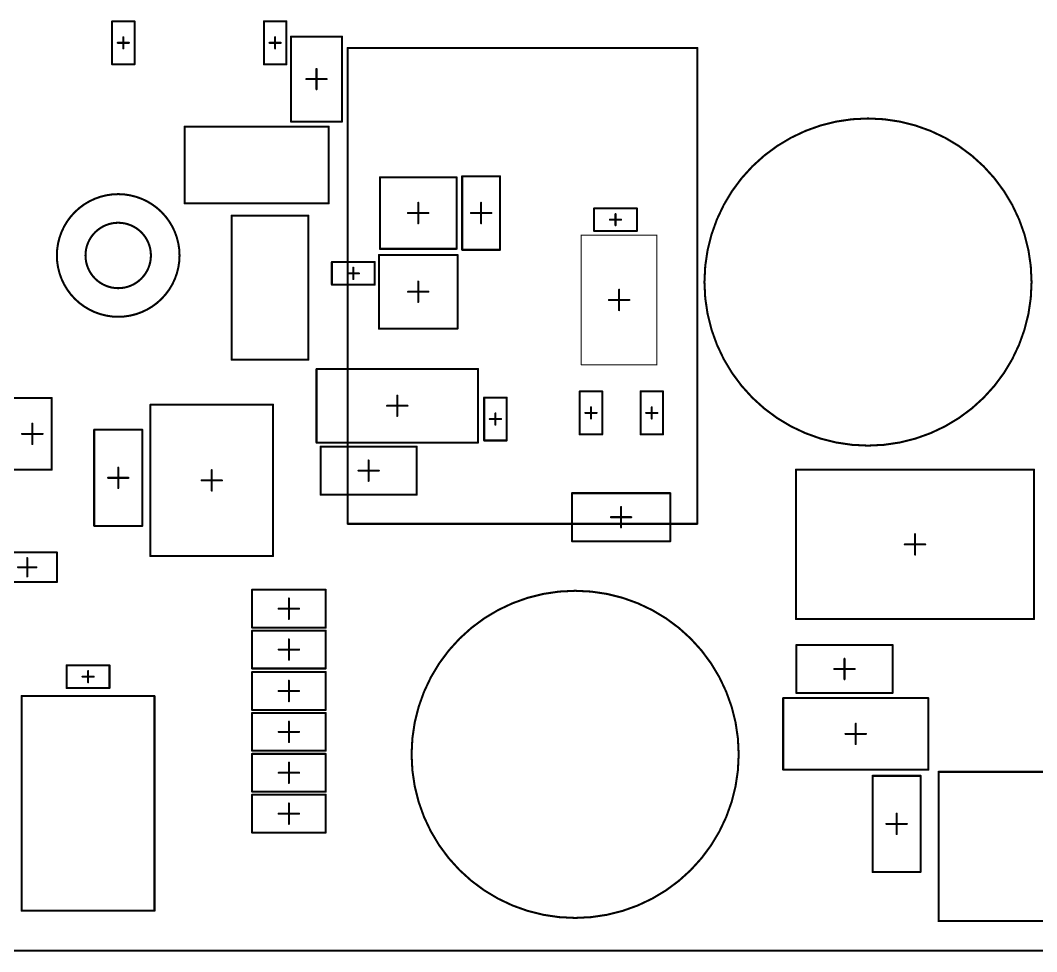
# Model space of a CAD drawing. Header units: millimetres. Extents: x 17 to 252, y 25 to 107.
# Drawn here: x 167.21 to 216.93, y 24.95 to 70.5 of the extents above; entities that cross this region are included whole.
import ezdxf

# ---------------------------------------------------------------- set-up
doc = ezdxf.new("R2010")
doc.units = ezdxf.units.MM
doc.layers.add('Mechanical1', color=6, linetype='Continuous')
doc.layers.add('Mechanical15', color=56, linetype='Continuous')

# ---------------------------------------------------------------- blocks, each defined once
blk = doc.blocks.new('CAPC1005X06N_30')
at = {"layer": 'Mechanical15', "const_width": 0.1}
for points in [[(-1.05, 0.55), (-1.05, -0.55)], [(1.05, 0.55), (-1.05, 0.55)], [(1.05, 0.55), (1.05, -0.55)], [(0.275, 0), (-0.275, 0)], [(0, 0.275), (0, -0.275)], [(1.05, -0.55), (-1.05, -0.55)]]:
    blk.add_lwpolyline(points, dxfattribs=at)
at = {"layer": 'Mechanical15', "const_width": 0.05}
for points in [[(-1.075, 0.55, 1), (-1.025, 0.55, 1)], [(-1.075, 0.55, 1), (-1.025, 0.55, 1)], [(1.025, 0.55, 1), (1.075, 0.55, 1)], [(1.025, 0.55, 1), (1.075, 0.55, 1)], [(-0.3, 0, 1), (-0.25, 0, 1)], [(-0.025, 0.275, 1), (0.025, 0.275, 1)], [(0.25, 0, 1), (0.3, 0, 1)], [(-0.025, -0.275, 1), (0.025, -0.275, 1)], [(-1.075, -0.55, 1), (-1.025, -0.55, 1)], [(-1.075, -0.55, 1), (-1.025, -0.55, 1)], [(1.025, -0.55, 1), (1.075, -0.55, 1)], [(1.025, -0.55, 1), (1.075, -0.55, 1)]]:
    blk.add_lwpolyline(points, format="xyb", close=True, dxfattribs=at)
blk = doc.blocks.new('CAPC1005X06N_48')
at = {"layer": 'Mechanical15', "const_width": 0.1}
for points in [[(1.05, 0.55), (-1.05, 0.55)], [(-1.05, -0.55), (-1.05, 0.55)], [(1.05, -0.55), (1.05, 0.55)], [(0.275, 0), (-0.275, 0)], [(0, -0.275), (0, 0.275)], [(1.05, -0.55), (-1.05, -0.55)]]:
    blk.add_lwpolyline(points, dxfattribs=at)
at = {"layer": 'Mechanical15', "const_width": 0.05}
for points in [[(-1.075, 0.55, 1), (-1.025, 0.55, 1)], [(-1.075, 0.55, 1), (-1.025, 0.55, 1)], [(1.025, 0.55, 1), (1.075, 0.55, 1)], [(1.025, 0.55, 1), (1.075, 0.55, 1)], [(-0.3, 0, 1), (-0.25, 0, 1)], [(-0.025, 0.275, 1), (0.025, 0.275, 1)], [(0.25, 0, 1), (0.3, 0, 1)], [(-0.025, -0.275, 1), (0.025, -0.275, 1)], [(-1.075, -0.55, 1), (-1.025, -0.55, 1)], [(-1.075, -0.55, 1), (-1.025, -0.55, 1)], [(1.025, -0.55, 1), (1.075, -0.55, 1)], [(1.025, -0.55, 1), (1.075, -0.55, 1)]]:
    blk.add_lwpolyline(points, format="xyb", close=True, dxfattribs=at)
blk = doc.blocks.new('CAPC3216X09N_49')
at = {"layer": 'Mechanical15', "const_width": 0.1}
for points in [[(2.35, 1.175), (-2.35, 1.175)], [(-2.35, 1.175), (-2.35, -1.175)], [(2.35, 1.175), (2.35, -1.175)], [(0, 0.5), (0, -0.5)], [(0.5, 0), (-0.5, 0)], [(2.35, -1.175), (-2.35, -1.175)]]:
    blk.add_lwpolyline(points, dxfattribs=at)
at = {"layer": 'Mechanical15', "const_width": 0.05}
for points in [[(-2.375, 1.175, 1), (-2.325, 1.175, 1)], [(-2.375, 1.175, 1), (-2.325, 1.175, 1)], [(2.325, 1.175, 1), (2.375, 1.175, 1)], [(2.325, 1.175, 1), (2.375, 1.175, 1)], [(-0.025, 0.5, 1), (0.025, 0.5, 1)], [(-0.525, 0, 1), (-0.475, 0, 1)], [(0.475, 0, 1), (0.525, 0, 1)], [(-0.025, -0.5, 1), (0.025, -0.5, 1)], [(-2.375, -1.175, 1), (-2.325, -1.175, 1)], [(-2.375, -1.175, 1), (-2.325, -1.175, 1)], [(2.325, -1.175, 1), (2.375, -1.175, 1)], [(2.325, -1.175, 1), (2.375, -1.175, 1)]]:
    blk.add_lwpolyline(points, format="xyb", close=True, dxfattribs=at)
blk = doc.blocks.new('CAPC3216X09N_51')
at = {"layer": 'Mechanical15', "const_width": 0.1}
for points in [[(2.35, 1.175), (-2.35, 1.175)], [(-2.35, -1.175), (-2.35, 1.175)], [(2.35, -1.175), (2.35, 1.175)], [(0, -0.5), (0, 0.5)], [(0.5, 0), (-0.5, 0)], [(2.35, -1.175), (-2.35, -1.175)]]:
    blk.add_lwpolyline(points, dxfattribs=at)
at = {"layer": 'Mechanical15', "const_width": 0.05}
for points in [[(-2.375, 1.175, 1), (-2.325, 1.175, 1)], [(-2.375, 1.175, 1), (-2.325, 1.175, 1)], [(2.325, 1.175, 1), (2.375, 1.175, 1)], [(2.325, 1.175, 1), (2.375, 1.175, 1)], [(-0.025, 0.5, 1), (0.025, 0.5, 1)], [(-0.525, 0, 1), (-0.475, 0, 1)], [(0.475, 0, 1), (0.525, 0, 1)], [(-0.025, -0.5, 1), (0.025, -0.5, 1)], [(-2.375, -1.175, 1), (-2.325, -1.175, 1)], [(-2.375, -1.175, 1), (-2.325, -1.175, 1)], [(2.325, -1.175, 1), (2.375, -1.175, 1)], [(2.325, -1.175, 1), (2.375, -1.175, 1)]]:
    blk.add_lwpolyline(points, format="xyb", close=True, dxfattribs=at)
blk = doc.blocks.new('CAPC3216X09N_52')
at = {"layer": 'Mechanical15', "const_width": 0.1}
for points in [[(2.35, 1.175), (-2.35, 1.175)], [(-2.35, 1.175), (-2.35, -1.175)], [(2.35, 1.175), (2.35, -1.175)], [(0, 0.5), (0, -0.5)], [(0.5, 0), (-0.5, 0)], [(2.35, -1.175), (-2.35, -1.175)]]:
    blk.add_lwpolyline(points, dxfattribs=at)
at = {"layer": 'Mechanical15', "const_width": 0.05}
for points in [[(-2.375, 1.175, 1), (-2.325, 1.175, 1)], [(-2.375, 1.175, 1), (-2.325, 1.175, 1)], [(2.325, 1.175, 1), (2.375, 1.175, 1)], [(2.325, 1.175, 1), (2.375, 1.175, 1)], [(-0.025, 0.5, 1), (0.025, 0.5, 1)], [(-0.525, 0, 1), (-0.475, 0, 1)], [(0.475, 0, 1), (0.525, 0, 1)], [(-0.025, -0.5, 1), (0.025, -0.5, 1)], [(-2.375, -1.175, 1), (-2.325, -1.175, 1)], [(-2.375, -1.175, 1), (-2.325, -1.175, 1)], [(2.325, -1.175, 1), (2.375, -1.175, 1)], [(2.325, -1.175, 1), (2.375, -1.175, 1)]]:
    blk.add_lwpolyline(points, format="xyb", close=True, dxfattribs=at)
blk = doc.blocks.new('CAPC1608X09N_56')
at = {"layer": 'Mechanical15', "const_width": 0.1}
for points in [[(-1.45, 0.725), (1.45, 0.725)], [(-1.45, -0.725), (-1.45, 0.725)], [(0, -0.45), (0, 0.45)], [(1.45, -0.725), (1.45, 0.725)], [(-0.45, 0), (0.45, 0)], [(-1.45, -0.725), (1.45, -0.725)]]:
    blk.add_lwpolyline(points, dxfattribs=at)
at = {"layer": 'Mechanical15', "const_width": 0.05}
for points in [[(-1.475, 0.725, 1), (-1.425, 0.725, 1)], [(-1.475, 0.725, 1), (-1.425, 0.725, 1)], [(-0.025, 0.45, 1), (0.025, 0.45, 1)], [(1.425, 0.725, 1), (1.475, 0.725, 1)], [(1.425, 0.725, 1), (1.475, 0.725, 1)], [(-0.475, 0, 1), (-0.425, 0, 1)], [(0.425, 0, 1), (0.475, 0, 1)], [(-0.025, -0.45, 1), (0.025, -0.45, 1)], [(-1.475, -0.725, 1), (-1.425, -0.725, 1)], [(-1.475, -0.725, 1), (-1.425, -0.725, 1)], [(1.425, -0.725, 1), (1.475, -0.725, 1)], [(1.425, -0.725, 1), (1.475, -0.725, 1)]]:
    blk.add_lwpolyline(points, format="xyb", close=True, dxfattribs=at)
blk = doc.blocks.new('CAPC2012X14N_57')
at = {"layer": 'Mechanical15', "const_width": 0.1}
for points in [[(-1.75, 0.95), (1.75, 0.95)], [(-1.75, 0.95), (-1.75, -0.95)], [(1.75, 0.95), (1.75, -0.95)], [(0, 0.5), (0, -0.5)], [(-0.5, 0), (0.5, 0)], [(-1.75, -0.95), (1.75, -0.95)]]:
    blk.add_lwpolyline(points, dxfattribs=at)
at = {"layer": 'Mechanical15', "const_width": 0.05}
for points in [[(-1.775, 0.95, 1), (-1.725, 0.95, 1)], [(-1.775, 0.95, 1), (-1.725, 0.95, 1)], [(1.725, 0.95, 1), (1.775, 0.95, 1)], [(1.725, 0.95, 1), (1.775, 0.95, 1)], [(-0.025, 0.5, 1), (0.025, 0.5, 1)], [(-0.525, 0, 1), (-0.475, 0, 1)], [(0.475, 0, 1), (0.525, 0, 1)], [(-0.025, -0.5, 1), (0.025, -0.5, 1)], [(-1.775, -0.95, 1), (-1.725, -0.95, 1)], [(-1.775, -0.95, 1), (-1.725, -0.95, 1)], [(1.725, -0.95, 1), (1.775, -0.95, 1)], [(1.725, -0.95, 1), (1.775, -0.95, 1)]]:
    blk.add_lwpolyline(points, format="xyb", close=True, dxfattribs=at)
blk = doc.blocks.new('CAPC5750X25N_58')
at = {"layer": 'Mechanical15', "const_width": 0.1}
for points in [[(-3.7, 3), (3.7, 3)], [(-3.7, 3), (-3.7, -3)], [(3.7, 3), (3.7, -3)], [(0, 0.5), (0, -0.5)], [(-0.5, 0), (0.5, 0)], [(-3.7, -3), (3.7, -3)]]:
    blk.add_lwpolyline(points, dxfattribs=at)
at = {"layer": 'Mechanical15', "const_width": 0.05}
for points in [[(-3.725, 3, 1), (-3.675, 3, 1)], [(-3.725, 3, 1), (-3.675, 3, 1)], [(3.675, 3, 1), (3.725, 3, 1)], [(3.675, 3, 1), (3.725, 3, 1)], [(-0.025, 0.5, 1), (0.025, 0.5, 1)], [(-0.525, 0, 1), (-0.475, 0, 1)], [(0.475, 0, 1), (0.525, 0, 1)], [(-0.025, -0.5, 1), (0.025, -0.5, 1)], [(-3.725, -3, 1), (-3.675, -3, 1)], [(-3.725, -3, 1), (-3.675, -3, 1)], [(3.675, -3, 1), (3.725, -3, 1)], [(3.675, -3, 1), (3.725, -3, 1)]]:
    blk.add_lwpolyline(points, format="xyb", close=True, dxfattribs=at)
blk = doc.blocks.new('CAPC3216X09N_59')
at = {"layer": 'Mechanical15', "const_width": 0.1}
for points in [[(-2.35, 1.175), (2.35, 1.175)], [(-2.35, 1.175), (-2.35, -1.175)], [(2.35, 1.175), (2.35, -1.175)], [(0, 0.5), (0, -0.5)], [(-0.5, 0), (0.5, 0)], [(-2.35, -1.175), (2.35, -1.175)]]:
    blk.add_lwpolyline(points, dxfattribs=at)
at = {"layer": 'Mechanical15', "const_width": 0.05}
for points in [[(-2.375, 1.175, 1), (-2.325, 1.175, 1)], [(-2.375, 1.175, 1), (-2.325, 1.175, 1)], [(2.325, 1.175, 1), (2.375, 1.175, 1)], [(2.325, 1.175, 1), (2.375, 1.175, 1)], [(-0.025, 0.5, 1), (0.025, 0.5, 1)], [(-0.525, 0, 1), (-0.475, 0, 1)], [(0.475, 0, 1), (0.525, 0, 1)], [(-0.025, -0.5, 1), (0.025, -0.5, 1)], [(-2.375, -1.175, 1), (-2.325, -1.175, 1)], [(-2.375, -1.175, 1), (-2.325, -1.175, 1)], [(2.325, -1.175, 1), (2.375, -1.175, 1)], [(2.325, -1.175, 1), (2.375, -1.175, 1)]]:
    blk.add_lwpolyline(points, format="xyb", close=True, dxfattribs=at)
blk = doc.blocks.new('RESC1005X04N_140')
at = {"layer": 'Mechanical15', "const_width": 0.1}
for points in [[(-1.05, 0.55), (1.05, 0.55)], [(-1.05, -0.55), (-1.05, 0.55)], [(1.05, -0.55), (1.05, 0.55)], [(-0.275, 0), (0.275, 0)], [(0, -0.275), (0, 0.275)], [(-1.05, -0.55), (1.05, -0.55)]]:
    blk.add_lwpolyline(points, dxfattribs=at)
at = {"layer": 'Mechanical15', "const_width": 0.05}
for points in [[(-1.075, 0.55, 1), (-1.025, 0.55, 1)], [(-1.075, 0.55, 1), (-1.025, 0.55, 1)], [(1.025, 0.55, 1), (1.075, 0.55, 1)], [(1.025, 0.55, 1), (1.075, 0.55, 1)], [(-0.3, 0, 1), (-0.25, 0, 1)], [(-0.025, 0.275, 1), (0.025, 0.275, 1)], [(0.25, 0, 1), (0.3, 0, 1)], [(-0.025, -0.275, 1), (0.025, -0.275, 1)], [(-1.075, -0.55, 1), (-1.025, -0.55, 1)], [(-1.075, -0.55, 1), (-1.025, -0.55, 1)], [(1.025, -0.55, 1), (1.075, -0.55, 1)], [(1.025, -0.55, 1), (1.075, -0.55, 1)]]:
    blk.add_lwpolyline(points, format="xyb", close=True, dxfattribs=at)
blk = doc.blocks.new('RESC1005X04N_141')
at = {"layer": 'Mechanical15', "const_width": 0.1}
for points in [[(-1.05, 0.55), (1.05, 0.55)], [(-1.05, 0.55), (-1.05, -0.55)], [(1.05, 0.55), (1.05, -0.55)], [(-0.275, 0), (0.275, 0)], [(0, 0.275), (0, -0.275)], [(-1.05, -0.55), (1.05, -0.55)]]:
    blk.add_lwpolyline(points, dxfattribs=at)
at = {"layer": 'Mechanical15', "const_width": 0.05}
for points in [[(-1.075, 0.55, 1), (-1.025, 0.55, 1)], [(-1.075, 0.55, 1), (-1.025, 0.55, 1)], [(1.025, 0.55, 1), (1.075, 0.55, 1)], [(1.025, 0.55, 1), (1.075, 0.55, 1)], [(-0.3, 0, 1), (-0.25, 0, 1)], [(-0.025, 0.275, 1), (0.025, 0.275, 1)], [(0.25, 0, 1), (0.3, 0, 1)], [(-0.025, -0.275, 1), (0.025, -0.275, 1)], [(-1.075, -0.55, 1), (-1.025, -0.55, 1)], [(-1.075, -0.55, 1), (-1.025, -0.55, 1)], [(1.025, -0.55, 1), (1.075, -0.55, 1)], [(1.025, -0.55, 1), (1.075, -0.55, 1)]]:
    blk.add_lwpolyline(points, format="xyb", close=True, dxfattribs=at)
blk = doc.blocks.new('RESC1005X04N_142')
at = {"layer": 'Mechanical15', "const_width": 0.1}
for points in [[(-1.05, 0.55), (1.05, 0.55)], [(-1.05, 0.55), (-1.05, -0.55)], [(1.05, 0.55), (1.05, -0.55)], [(-0.275, 0), (0.275, 0)], [(0, 0.275), (0, -0.275)], [(-1.05, -0.55), (1.05, -0.55)]]:
    blk.add_lwpolyline(points, dxfattribs=at)
at = {"layer": 'Mechanical15', "const_width": 0.05}
for points in [[(-1.075, 0.55, 1), (-1.025, 0.55, 1)], [(-1.075, 0.55, 1), (-1.025, 0.55, 1)], [(1.025, 0.55, 1), (1.075, 0.55, 1)], [(1.025, 0.55, 1), (1.075, 0.55, 1)], [(-0.3, 0, 1), (-0.25, 0, 1)], [(-0.025, 0.275, 1), (0.025, 0.275, 1)], [(0.25, 0, 1), (0.3, 0, 1)], [(-0.025, -0.275, 1), (0.025, -0.275, 1)], [(-1.075, -0.55, 1), (-1.025, -0.55, 1)], [(-1.075, -0.55, 1), (-1.025, -0.55, 1)], [(1.025, -0.55, 1), (1.075, -0.55, 1)], [(1.025, -0.55, 1), (1.075, -0.55, 1)]]:
    blk.add_lwpolyline(points, format="xyb", close=True, dxfattribs=at)
blk = doc.blocks.new('RESC3216X08N_143')
at = {"layer": 'Mechanical15', "const_width": 0.1}
for points in [[(-2.4, 1.175), (2.4, 1.175)], [(-2.4, -1.175), (-2.4, 1.175)], [(2.4, -1.175), (2.4, 1.175)], [(0, -0.5), (0, 0.5)], [(-0.5, 0), (0.5, 0)], [(-2.4, -1.175), (2.4, -1.175)]]:
    blk.add_lwpolyline(points, dxfattribs=at)
at = {"layer": 'Mechanical15', "const_width": 0.05}
for points in [[(-2.425, 1.175, 1), (-2.375, 1.175, 1)], [(-2.425, 1.175, 1), (-2.375, 1.175, 1)], [(2.375, 1.175, 1), (2.425, 1.175, 1)], [(2.375, 1.175, 1), (2.425, 1.175, 1)], [(-0.025, 0.5, 1), (0.025, 0.5, 1)], [(-0.525, 0, 1), (-0.475, 0, 1)], [(0.475, 0, 1), (0.525, 0, 1)], [(-0.025, -0.5, 1), (0.025, -0.5, 1)], [(-2.425, -1.175, 1), (-2.375, -1.175, 1)], [(-2.425, -1.175, 1), (-2.375, -1.175, 1)], [(2.375, -1.175, 1), (2.425, -1.175, 1)], [(2.375, -1.175, 1), (2.425, -1.175, 1)]]:
    blk.add_lwpolyline(points, format="xyb", close=True, dxfattribs=at)
blk = doc.blocks.new('RESC2012X07N_144')
at = {"layer": 'Mechanical15', "const_width": 0.1}
for points in [[(-1.8, 0.925), (1.8, 0.925)], [(-1.8, -0.925), (-1.8, 0.925)], [(0, -0.5), (0, 0.5)], [(1.8, -0.925), (1.8, 0.925)], [(-0.5, 0), (0.5, 0)], [(-1.8, -0.925), (1.8, -0.925)]]:
    blk.add_lwpolyline(points, dxfattribs=at)
at = {"layer": 'Mechanical15', "const_width": 0.05}
for points in [[(-1.825, 0.925, 1), (-1.775, 0.925, 1)], [(-1.825, 0.925, 1), (-1.775, 0.925, 1)], [(-0.025, 0.5, 1), (0.025, 0.5, 1)], [(1.775, 0.925, 1), (1.825, 0.925, 1)], [(1.775, 0.925, 1), (1.825, 0.925, 1)], [(-0.525, 0, 1), (-0.475, 0, 1)], [(0.475, 0, 1), (0.525, 0, 1)], [(-0.025, -0.5, 1), (0.025, -0.5, 1)], [(-1.825, -0.925, 1), (-1.775, -0.925, 1)], [(-1.825, -0.925, 1), (-1.775, -0.925, 1)], [(1.775, -0.925, 1), (1.825, -0.925, 1)], [(1.775, -0.925, 1), (1.825, -0.925, 1)]]:
    blk.add_lwpolyline(points, format="xyb", close=True, dxfattribs=at)
blk = doc.blocks.new('RESC2012X07N_145')
at = {"layer": 'Mechanical15', "const_width": 0.1}
for points in [[(1.8, 0.925), (-1.8, 0.925)], [(-1.8, 0.925), (-1.8, -0.925)], [(0, 0.5), (0, -0.5)], [(1.8, 0.925), (1.8, -0.925)], [(0.5, 0), (-0.5, 0)], [(1.8, -0.925), (-1.8, -0.925)]]:
    blk.add_lwpolyline(points, dxfattribs=at)
at = {"layer": 'Mechanical15', "const_width": 0.05}
for points in [[(-1.825, 0.925, 1), (-1.775, 0.925, 1)], [(-1.825, 0.925, 1), (-1.775, 0.925, 1)], [(-0.025, 0.5, 1), (0.025, 0.5, 1)], [(1.775, 0.925, 1), (1.825, 0.925, 1)], [(1.775, 0.925, 1), (1.825, 0.925, 1)], [(-0.525, 0, 1), (-0.475, 0, 1)], [(0.475, 0, 1), (0.525, 0, 1)], [(-0.025, -0.5, 1), (0.025, -0.5, 1)], [(-1.825, -0.925, 1), (-1.775, -0.925, 1)], [(-1.825, -0.925, 1), (-1.775, -0.925, 1)], [(1.775, -0.925, 1), (1.825, -0.925, 1)], [(1.775, -0.925, 1), (1.825, -0.925, 1)]]:
    blk.add_lwpolyline(points, format="xyb", close=True, dxfattribs=at)
blk = doc.blocks.new('RESC2012X07N_151')
at = {"layer": 'Mechanical15', "const_width": 0.1}
for points in [[(-1.8, 0.925), (1.8, 0.925)], [(-1.8, -0.925), (-1.8, 0.925)], [(0, -0.5), (0, 0.5)], [(1.8, -0.925), (1.8, 0.925)], [(-0.5, 0), (0.5, 0)], [(-1.8, -0.925), (1.8, -0.925)]]:
    blk.add_lwpolyline(points, dxfattribs=at)
at = {"layer": 'Mechanical15', "const_width": 0.05}
for points in [[(-1.825, 0.925, 1), (-1.775, 0.925, 1)], [(-1.825, 0.925, 1), (-1.775, 0.925, 1)], [(-0.025, 0.5, 1), (0.025, 0.5, 1)], [(1.775, 0.925, 1), (1.825, 0.925, 1)], [(1.775, 0.925, 1), (1.825, 0.925, 1)], [(-0.525, 0, 1), (-0.475, 0, 1)], [(0.475, 0, 1), (0.525, 0, 1)], [(-0.025, -0.5, 1), (0.025, -0.5, 1)], [(-1.825, -0.925, 1), (-1.775, -0.925, 1)], [(-1.825, -0.925, 1), (-1.775, -0.925, 1)], [(1.775, -0.925, 1), (1.825, -0.925, 1)], [(1.775, -0.925, 1), (1.825, -0.925, 1)]]:
    blk.add_lwpolyline(points, format="xyb", close=True, dxfattribs=at)
blk = doc.blocks.new('RESC2012X07N_152')
at = {"layer": 'Mechanical15', "const_width": 0.1}
for points in [[(1.8, 0.925), (-1.8, 0.925)], [(-1.8, 0.925), (-1.8, -0.925)], [(0, 0.5), (0, -0.5)], [(1.8, 0.925), (1.8, -0.925)], [(0.5, 0), (-0.5, 0)], [(1.8, -0.925), (-1.8, -0.925)]]:
    blk.add_lwpolyline(points, dxfattribs=at)
at = {"layer": 'Mechanical15', "const_width": 0.05}
for points in [[(-1.825, 0.925, 1), (-1.775, 0.925, 1)], [(-1.825, 0.925, 1), (-1.775, 0.925, 1)], [(-0.025, 0.5, 1), (0.025, 0.5, 1)], [(1.775, 0.925, 1), (1.825, 0.925, 1)], [(1.775, 0.925, 1), (1.825, 0.925, 1)], [(-0.525, 0, 1), (-0.475, 0, 1)], [(0.475, 0, 1), (0.525, 0, 1)], [(-0.025, -0.5, 1), (0.025, -0.5, 1)], [(-1.825, -0.925, 1), (-1.775, -0.925, 1)], [(-1.825, -0.925, 1), (-1.775, -0.925, 1)], [(1.775, -0.925, 1), (1.825, -0.925, 1)], [(1.775, -0.925, 1), (1.825, -0.925, 1)]]:
    blk.add_lwpolyline(points, format="xyb", close=True, dxfattribs=at)
blk = doc.blocks.new('RESC2012X07N_153')
at = {"layer": 'Mechanical15', "const_width": 0.1}
for points in [[(-1.8, 0.925), (1.8, 0.925)], [(-1.8, -0.925), (-1.8, 0.925)], [(0, -0.5), (0, 0.5)], [(1.8, -0.925), (1.8, 0.925)], [(-0.5, 0), (0.5, 0)], [(-1.8, -0.925), (1.8, -0.925)]]:
    blk.add_lwpolyline(points, dxfattribs=at)
at = {"layer": 'Mechanical15', "const_width": 0.05}
for points in [[(-1.825, 0.925, 1), (-1.775, 0.925, 1)], [(-1.825, 0.925, 1), (-1.775, 0.925, 1)], [(-0.025, 0.5, 1), (0.025, 0.5, 1)], [(1.775, 0.925, 1), (1.825, 0.925, 1)], [(1.775, 0.925, 1), (1.825, 0.925, 1)], [(-0.525, 0, 1), (-0.475, 0, 1)], [(0.475, 0, 1), (0.525, 0, 1)], [(-0.025, -0.5, 1), (0.025, -0.5, 1)], [(-1.825, -0.925, 1), (-1.775, -0.925, 1)], [(-1.825, -0.925, 1), (-1.775, -0.925, 1)], [(1.775, -0.925, 1), (1.825, -0.925, 1)], [(1.775, -0.925, 1), (1.825, -0.925, 1)]]:
    blk.add_lwpolyline(points, format="xyb", close=True, dxfattribs=at)
blk = doc.blocks.new('RESC2012X07N_154')
at = {"layer": 'Mechanical15', "const_width": 0.1}
for points in [[(1.8, 0.925), (-1.8, 0.925)], [(-1.8, 0.925), (-1.8, -0.925)], [(0, 0.5), (0, -0.5)], [(1.8, 0.925), (1.8, -0.925)], [(0.5, 0), (-0.5, 0)], [(1.8, -0.925), (-1.8, -0.925)]]:
    blk.add_lwpolyline(points, dxfattribs=at)
at = {"layer": 'Mechanical15', "const_width": 0.05}
for points in [[(-1.825, 0.925, 1), (-1.775, 0.925, 1)], [(-1.825, 0.925, 1), (-1.775, 0.925, 1)], [(-0.025, 0.5, 1), (0.025, 0.5, 1)], [(1.775, 0.925, 1), (1.825, 0.925, 1)], [(1.775, 0.925, 1), (1.825, 0.925, 1)], [(-0.525, 0, 1), (-0.475, 0, 1)], [(0.475, 0, 1), (0.525, 0, 1)], [(-0.025, -0.5, 1), (0.025, -0.5, 1)], [(-1.825, -0.925, 1), (-1.775, -0.925, 1)], [(-1.825, -0.925, 1), (-1.775, -0.925, 1)], [(1.775, -0.925, 1), (1.825, -0.925, 1)], [(1.775, -0.925, 1), (1.825, -0.925, 1)]]:
    blk.add_lwpolyline(points, format="xyb", close=True, dxfattribs=at)
blk = doc.blocks.new('RESC1005X04N_174')
at = {"layer": 'Mechanical15', "const_width": 0.1}
for points in [[(1.05, 0.55), (-1.05, 0.55)], [(-1.05, -0.55), (-1.05, 0.55)], [(1.05, -0.55), (1.05, 0.55)], [(0.275, 0), (-0.275, 0)], [(0, -0.275), (0, 0.275)], [(1.05, -0.55), (-1.05, -0.55)]]:
    blk.add_lwpolyline(points, dxfattribs=at)
at = {"layer": 'Mechanical15', "const_width": 0.05}
for points in [[(-1.075, 0.55, 1), (-1.025, 0.55, 1)], [(-1.075, 0.55, 1), (-1.025, 0.55, 1)], [(1.025, 0.55, 1), (1.075, 0.55, 1)], [(1.025, 0.55, 1), (1.075, 0.55, 1)], [(-0.3, 0, 1), (-0.25, 0, 1)], [(-0.025, 0.275, 1), (0.025, 0.275, 1)], [(0.25, 0, 1), (0.3, 0, 1)], [(-0.025, -0.275, 1), (0.025, -0.275, 1)], [(-1.075, -0.55, 1), (-1.025, -0.55, 1)], [(-1.075, -0.55, 1), (-1.025, -0.55, 1)], [(1.025, -0.55, 1), (1.075, -0.55, 1)], [(1.025, -0.55, 1), (1.075, -0.55, 1)]]:
    blk.add_lwpolyline(points, format="xyb", close=True, dxfattribs=at)
blk = doc.blocks.new('RESC1005X04N_185')
at = {"layer": 'Mechanical15', "const_width": 0.1}
for points in [[(1.05, 0.55), (-1.05, 0.55)], [(-1.05, -0.55), (-1.05, 0.55)], [(1.05, -0.55), (1.05, 0.55)], [(0.275, 0), (-0.275, 0)], [(0, -0.275), (0, 0.275)], [(1.05, -0.55), (-1.05, -0.55)]]:
    blk.add_lwpolyline(points, dxfattribs=at)
at = {"layer": 'Mechanical15', "const_width": 0.05}
for points in [[(-1.075, 0.55, 1), (-1.025, 0.55, 1)], [(-1.075, 0.55, 1), (-1.025, 0.55, 1)], [(1.025, 0.55, 1), (1.075, 0.55, 1)], [(1.025, 0.55, 1), (1.075, 0.55, 1)], [(-0.3, 0, 1), (-0.25, 0, 1)], [(-0.025, 0.275, 1), (0.025, 0.275, 1)], [(0.25, 0, 1), (0.3, 0, 1)], [(-0.025, -0.275, 1), (0.025, -0.275, 1)], [(-1.075, -0.55, 1), (-1.025, -0.55, 1)], [(-1.075, -0.55, 1), (-1.025, -0.55, 1)], [(1.025, -0.55, 1), (1.075, -0.55, 1)], [(1.025, -0.55, 1), (1.075, -0.55, 1)]]:
    blk.add_lwpolyline(points, format="xyb", close=True, dxfattribs=at)
blk = doc.blocks.new('RESC2012X07N_203')
at = {"layer": 'Mechanical15', "const_width": 0.1}
for points in [[(1.8, 0.925), (-1.8, 0.925)], [(-1.8, -0.925), (-1.8, 0.925)], [(0, -0.5), (0, 0.5)], [(1.8, -0.925), (1.8, 0.925)], [(0.5, 0), (-0.5, 0)], [(1.8, -0.925), (-1.8, -0.925)]]:
    blk.add_lwpolyline(points, dxfattribs=at)
at = {"layer": 'Mechanical15', "const_width": 0.05}
for points in [[(-1.825, 0.925, 1), (-1.775, 0.925, 1)], [(-1.825, 0.925, 1), (-1.775, 0.925, 1)], [(-0.025, 0.5, 1), (0.025, 0.5, 1)], [(1.775, 0.925, 1), (1.825, 0.925, 1)], [(1.775, 0.925, 1), (1.825, 0.925, 1)], [(-0.525, 0, 1), (-0.475, 0, 1)], [(0.475, 0, 1), (0.525, 0, 1)], [(-0.025, -0.5, 1), (0.025, -0.5, 1)], [(-1.825, -0.925, 1), (-1.775, -0.925, 1)], [(-1.825, -0.925, 1), (-1.775, -0.925, 1)], [(1.775, -0.925, 1), (1.825, -0.925, 1)], [(1.775, -0.925, 1), (1.825, -0.925, 1)]]:
    blk.add_lwpolyline(points, format="xyb", close=True, dxfattribs=at)
blk = doc.blocks.new('RESC1005X04N_204')
at = {"layer": 'Mechanical15', "const_width": 0.1}
for points in [[(1.05, 0.55), (-1.05, 0.55)], [(-1.05, 0.55), (-1.05, -0.55)], [(1.05, 0.55), (1.05, -0.55)], [(0.275, 0), (-0.275, 0)], [(0, 0.275), (0, -0.275)], [(1.05, -0.55), (-1.05, -0.55)]]:
    blk.add_lwpolyline(points, dxfattribs=at)
at = {"layer": 'Mechanical15', "const_width": 0.05}
for points in [[(-1.075, 0.55, 1), (-1.025, 0.55, 1)], [(-1.075, 0.55, 1), (-1.025, 0.55, 1)], [(1.025, 0.55, 1), (1.075, 0.55, 1)], [(1.025, 0.55, 1), (1.075, 0.55, 1)], [(-0.3, 0, 1), (-0.25, 0, 1)], [(-0.025, 0.275, 1), (0.025, 0.275, 1)], [(0.25, 0, 1), (0.3, 0, 1)], [(-0.025, -0.275, 1), (0.025, -0.275, 1)], [(-1.075, -0.55, 1), (-1.025, -0.55, 1)], [(-1.075, -0.55, 1), (-1.025, -0.55, 1)], [(1.025, -0.55, 1), (1.075, -0.55, 1)], [(1.025, -0.55, 1), (1.075, -0.55, 1)]]:
    blk.add_lwpolyline(points, format="xyb", close=True, dxfattribs=at)
blk = doc.blocks.new('MSOP65P490X110_8N_223')
at = {"layer": 'Mechanical15'}
for points, const_width in [([(-3.175, 1.85), (3.175, 1.85)], 0.05), ([(-3.175, 1.85), (-3.175, -1.85)], 0.05), ([(3.175, 1.85), (3.175, -1.85)], 0.05), ([(0, 0.5), (0, -0.5)], 0.1), ([(-0.5, 0), (0.5, 0)], 0.1), ([(-3.175, -1.85), (3.175, -1.85)], 0.05)]:
    blk.add_lwpolyline(points, dxfattribs=dict(at, const_width=const_width))
for points, const_width in [([(-3.187, 1.85, 1), (-3.163, 1.85, 1)], 0.025), ([(-3.187, 1.85, 1), (-3.163, 1.85, 1)], 0.025), ([(3.163, 1.85, 1), (3.187, 1.85, 1)], 0.025), ([(3.163, 1.85, 1), (3.187, 1.85, 1)], 0.025), ([(-0.025, 0.5, 1), (0.025, 0.5, 1)], 0.05), ([(-0.525, 0, 1), (-0.475, 0, 1)], 0.05), ([(0.475, 0, 1), (0.525, 0, 1)], 0.05), ([(-0.025, -0.5, 1), (0.025, -0.5, 1)], 0.05), ([(-3.187, -1.85, 1), (-3.163, -1.85, 1)], 0.025), ([(-3.187, -1.85, 1), (-3.163, -1.85, 1)], 0.025), ([(3.163, -1.85, 1), (3.187, -1.85, 1)], 0.025), ([(3.163, -1.85, 1), (3.187, -1.85, 1)], 0.025)]:
    blk.add_lwpolyline(points, format="xyb", close=True, dxfattribs=dict(at, const_width=const_width))
blk = doc.blocks.new('DIOM5226X23N_246')
at = {"layer": 'Mechanical15', "const_width": 0.1}
for points in [[(-3.55, -1.75), (-3.55, 1.75)], [(-3.55, 1.75), (3.55, 1.75)], [(3.55, -1.75), (3.55, 1.75)], [(0, -0.5), (0, 0.5)], [(-0.5, 0), (0.5, 0)], [(-3.55, -1.75), (3.55, -1.75)]]:
    blk.add_lwpolyline(points, dxfattribs=at)
at = {"layer": 'Mechanical15', "const_width": 0.05}
for points in [[(-3.575, 1.75, 1), (-3.525, 1.75, 1)], [(-3.575, 1.75, 1), (-3.525, 1.75, 1)], [(3.525, 1.75, 1), (3.575, 1.75, 1)], [(3.525, 1.75, 1), (3.575, 1.75, 1)], [(-0.025, 0.5, 1), (0.025, 0.5, 1)], [(-0.525, 0, 1), (-0.475, 0, 1)], [(0.475, 0, 1), (0.525, 0, 1)], [(-0.025, -0.5, 1), (0.025, -0.5, 1)], [(-3.575, -1.75, 1), (-3.525, -1.75, 1)], [(-3.575, -1.75, 1), (-3.525, -1.75, 1)], [(3.525, -1.75, 1), (3.575, -1.75, 1)], [(3.525, -1.75, 1), (3.575, -1.75, 1)]]:
    blk.add_lwpolyline(points, format="xyb", close=True, dxfattribs=at)
blk = doc.blocks.new('SOD65P270X115_2N_258')
at = {"layer": 'Mechanical15', "const_width": 0.1}
for points in [[(2.075, 1.25), (-2.075, 1.25)], [(-2.075, -1.25), (-2.075, 1.25)], [(2.075, -1.25), (2.075, 1.25)], [(0, -0.5), (0, 0.5)], [(0.5, 0), (-0.5, 0)], [(2.075, -1.25), (-2.075, -1.25)]]:
    blk.add_lwpolyline(points, dxfattribs=at)
at = {"layer": 'Mechanical15', "const_width": 0.05}
for points in [[(-2.1, 1.25, 1), (-2.05, 1.25, 1)], [(-2.1, 1.25, 1), (-2.05, 1.25, 1)], [(2.05, 1.25, 1), (2.1, 1.25, 1)], [(2.05, 1.25, 1), (2.1, 1.25, 1)], [(-0.025, 0.5, 1), (0.025, 0.5, 1)], [(-0.525, 0, 1), (-0.475, 0, 1)], [(0.475, 0, 1), (0.525, 0, 1)], [(-0.025, -0.5, 1), (0.025, -0.5, 1)], [(-2.1, -1.25, 1), (-2.05, -1.25, 1)], [(-2.1, -1.25, 1), (-2.05, -1.25, 1)], [(2.05, -1.25, 1), (2.1, -1.25, 1)], [(2.05, -1.25, 1), (2.1, -1.25, 1)]]:
    blk.add_lwpolyline(points, format="xyb", close=True, dxfattribs=at)
blk = doc.blocks.new('TO228P970_3N_276')
at = {"layer": 'Mechanical15', "const_width": 0.1}
for points in [[(-5.825, 3.65), (-5.825, -3.65)], [(5.825, 3.65), (-5.825, 3.65)], [(5.825, 3.65), (5.825, -3.65)], [(0, 0.5), (0, -0.5)], [(0.5, 0), (-0.5, 0)], [(5.825, -3.65), (-5.825, -3.65)]]:
    blk.add_lwpolyline(points, dxfattribs=at)
at = {"layer": 'Mechanical15', "const_width": 0.05}
for points in [[(-5.85, 3.65, 1), (-5.8, 3.65, 1)], [(-5.85, 3.65, 1), (-5.8, 3.65, 1)], [(5.8, 3.65, 1), (5.85, 3.65, 1)], [(5.8, 3.65, 1), (5.85, 3.65, 1)], [(-0.025, 0.5, 1), (0.025, 0.5, 1)], [(-0.525, 0, 1), (-0.475, 0, 1)], [(0.475, 0, 1), (0.525, 0, 1)], [(-0.025, -0.5, 1), (0.025, -0.5, 1)], [(-5.85, -3.65, 1), (-5.8, -3.65, 1)], [(-5.85, -3.65, 1), (-5.8, -3.65, 1)], [(5.8, -3.65, 1), (5.85, -3.65, 1)], [(5.8, -3.65, 1), (5.85, -3.65, 1)]]:
    blk.add_lwpolyline(points, format="xyb", close=True, dxfattribs=at)
blk = doc.blocks.new('TO228P970_3N_277')
at = {"layer": 'Mechanical15', "const_width": 0.1}
for points in [[(-5.825, 3.65), (-5.825, -3.65)], [(5.825, 3.65), (-5.825, 3.65)], [(5.825, 3.65), (5.825, -3.65)], [(0, 0.5), (0, -0.5)], [(0.5, 0), (-0.5, 0)], [(5.825, -3.65), (-5.825, -3.65)]]:
    blk.add_lwpolyline(points, dxfattribs=at)
at = {"layer": 'Mechanical15', "const_width": 0.05}
for points in [[(-5.85, 3.65, 1), (-5.8, 3.65, 1)], [(-5.85, 3.65, 1), (-5.8, 3.65, 1)], [(5.8, 3.65, 1), (5.85, 3.65, 1)], [(5.8, 3.65, 1), (5.85, 3.65, 1)], [(-0.025, 0.5, 1), (0.025, 0.5, 1)], [(-0.525, 0, 1), (-0.475, 0, 1)], [(0.475, 0, 1), (0.525, 0, 1)], [(-0.025, -0.5, 1), (0.025, -0.5, 1)], [(-5.85, -3.65, 1), (-5.8, -3.65, 1)], [(-5.85, -3.65, 1), (-5.8, -3.65, 1)], [(5.8, -3.65, 1), (5.85, -3.65, 1)], [(5.8, -3.65, 1), (5.85, -3.65, 1)]]:
    blk.add_lwpolyline(points, format="xyb", close=True, dxfattribs=at)
blk = doc.blocks.new('SOT95P230X110_3N_280')
at = {"layer": 'Mechanical15', "const_width": 0.1}
for points in [[(1.875, 1.75), (-1.875, 1.75)], [(-1.875, 1.75), (-1.875, -1.75)], [(1.875, 1.75), (1.875, -1.75)], [(0, 0.5), (0, -0.5)], [(0.5, 0), (-0.5, 0)], [(1.875, -1.75), (-1.875, -1.75)]]:
    blk.add_lwpolyline(points, dxfattribs=at)
at = {"layer": 'Mechanical15', "const_width": 0.05}
for points in [[(-1.9, 1.75, 1), (-1.85, 1.75, 1)], [(-1.9, 1.75, 1), (-1.85, 1.75, 1)], [(1.85, 1.75, 1), (1.9, 1.75, 1)], [(1.85, 1.75, 1), (1.9, 1.75, 1)], [(-0.025, 0.5, 1), (0.025, 0.5, 1)], [(-0.525, 0, 1), (-0.475, 0, 1)], [(0.475, 0, 1), (0.525, 0, 1)], [(-0.025, -0.5, 1), (0.025, -0.5, 1)], [(-1.9, -1.75, 1), (-1.85, -1.75, 1)], [(-1.9, -1.75, 1), (-1.85, -1.75, 1)], [(1.85, -1.75, 1), (1.9, -1.75, 1)], [(1.85, -1.75, 1), (1.9, -1.75, 1)]]:
    blk.add_lwpolyline(points, format="xyb", close=True, dxfattribs=at)
blk = doc.blocks.new('SOT90P247X115_3N_281')
at = {"layer": 'Mechanical15', "const_width": 0.1}
for points in [[(-1.925, 1.8), (1.925, 1.8)], [(-1.925, -1.8), (-1.925, 1.8)], [(1.925, -1.8), (1.925, 1.8)], [(0, -0.5), (0, 0.5)], [(-0.5, 0), (0.5, 0)], [(-1.925, -1.8), (1.925, -1.8)]]:
    blk.add_lwpolyline(points, dxfattribs=at)
at = {"layer": 'Mechanical15', "const_width": 0.05}
for points in [[(-1.95, 1.8, 1), (-1.9, 1.8, 1)], [(-1.95, 1.8, 1), (-1.9, 1.8, 1)], [(1.9, 1.8, 1), (1.95, 1.8, 1)], [(1.9, 1.8, 1), (1.95, 1.8, 1)], [(-0.025, 0.5, 1), (0.025, 0.5, 1)], [(-0.525, 0, 1), (-0.475, 0, 1)], [(0.475, 0, 1), (0.525, 0, 1)], [(-0.025, -0.5, 1), (0.025, -0.5, 1)], [(-1.95, -1.8, 1), (-1.9, -1.8, 1)], [(-1.95, -1.8, 1), (-1.9, -1.8, 1)], [(1.9, -1.8, 1), (1.95, -1.8, 1)], [(1.9, -1.8, 1), (1.95, -1.8, 1)]]:
    blk.add_lwpolyline(points, format="xyb", close=True, dxfattribs=at)
blk = doc.blocks.new('AE22_010S_0000_0000_284')
at = {"layer": 'Mechanical15', "const_width": 0.1}
for points in [[(-5.25, -3.25), (-5.25, 3.25)], [(5.25, 3.25), (-5.25, 3.25)], [(5.25, -3.25), (5.25, 3.25)], [(5.25, -3.25), (-5.25, -3.25)]]:
    blk.add_lwpolyline(points, dxfattribs=at)
at = {"layer": 'Mechanical15', "const_width": 0.05}
for points in [[(-5.275, 3.25, 1), (-5.225, 3.25, 1)], [(-5.275, 3.25, 1), (-5.225, 3.25, 1)], [(5.225, 3.25, 1), (5.275, 3.25, 1)], [(5.225, 3.25, 1), (5.275, 3.25, 1)], [(-5.275, -3.25, 1), (-5.225, -3.25, 1)], [(-5.275, -3.25, 1), (-5.225, -3.25, 1)], [(5.225, -3.25, 1), (5.275, -3.25, 1)], [(5.225, -3.25, 1), (5.275, -3.25, 1)]]:
    blk.add_lwpolyline(points, format="xyb", close=True, dxfattribs=at)
blk = doc.blocks.new('TSOP65P640X120_8N_287')
at = {"layer": 'Mechanical15', "const_width": 0.1}
for points in [[(3.95, 1.8), (-3.95, 1.8)], [(-3.95, 1.8), (-3.95, -1.8)], [(3.95, 1.8), (3.95, -1.8)], [(0, 0.5), (0, -0.5)], [(0.5, 0), (-0.5, 0)], [(3.95, -1.8), (-3.95, -1.8)]]:
    blk.add_lwpolyline(points, dxfattribs=at)
at = {"layer": 'Mechanical15', "const_width": 0.05}
for points in [[(-3.975, 1.8, 1), (-3.925, 1.8, 1)], [(-3.975, 1.8, 1), (-3.925, 1.8, 1)], [(3.925, 1.8, 1), (3.975, 1.8, 1)], [(3.925, 1.8, 1), (3.975, 1.8, 1)], [(-0.025, 0.5, 1), (0.025, 0.5, 1)], [(-0.525, 0, 1), (-0.475, 0, 1)], [(0.475, 0, 1), (0.525, 0, 1)], [(-0.025, -0.5, 1), (0.025, -0.5, 1)], [(-3.975, -1.8, 1), (-3.925, -1.8, 1)], [(-3.975, -1.8, 1), (-3.925, -1.8, 1)], [(3.925, -1.8, 1), (3.975, -1.8, 1)], [(3.925, -1.8, 1), (3.975, -1.8, 1)]]:
    blk.add_lwpolyline(points, format="xyb", close=True, dxfattribs=at)
blk = doc.blocks.new('AE11_0100_T000_0100_291')
at = {"layer": 'Mechanical15', "const_width": 0.1}
for points in [[(-2.9, 8.6), (20.375, 8.6)], [(-2.9, 8.6), (-2.9, -8.5)], [(20.375, 8.6), (20.375, -8.5)], [(-2.9, -8.5), (20.375, -8.5)]]:
    blk.add_lwpolyline(points, dxfattribs=at)
at = {"layer": 'Mechanical15', "const_width": 0.05}
for points in [[(-2.925, 8.6, 1), (-2.875, 8.6, 1)], [(-2.925, 8.6, 1), (-2.875, 8.6, 1)], [(20.35, 8.6, 1), (20.4, 8.6, 1)], [(20.35, 8.6, 1), (20.4, 8.6, 1)], [(-2.925, -8.5, 1), (-2.875, -8.5, 1)], [(-2.925, -8.5, 1), (-2.875, -8.5, 1)], [(20.35, -8.5, 1), (20.4, -8.5, 1)], [(20.35, -8.5, 1), (20.4, -8.5, 1)]]:
    blk.add_lwpolyline(points, format="xyb", close=True, dxfattribs=at)
blk = doc.blocks.new('AE12_000L_S000_9300_361')
at = {"layer": 'Mechanical15', "const_width": 0.1}
for points in [[(-3.525, 1.875), (3.525, 1.875)], [(-3.525, 1.875), (-3.525, -1.875)], [(3.525, 1.875), (3.525, -1.875)], [(-3.525, -1.875), (3.525, -1.875)]]:
    blk.add_lwpolyline(points, dxfattribs=at)
at = {"layer": 'Mechanical15', "const_width": 0.05}
for points in [[(-3.55, 1.875, 1), (-3.5, 1.875, 1)], [(-3.55, 1.875, 1), (-3.5, 1.875, 1)], [(3.5, 1.875, 1), (3.55, 1.875, 1)], [(3.5, 1.875, 1), (3.55, 1.875, 1)], [(-3.55, -1.875, 1), (-3.5, -1.875, 1)], [(-3.55, -1.875, 1), (-3.5, -1.875, 1)], [(3.5, -1.875, 1), (3.55, -1.875, 1)], [(3.5, -1.875, 1), (3.55, -1.875, 1)]]:
    blk.add_lwpolyline(points, format="xyb", close=True, dxfattribs=at)
blk = doc.blocks.new('AE12_000L_S000_9300_362')
at = {"layer": 'Mechanical15', "const_width": 0.1}
for points in [[(-3.525, 1.875), (3.525, 1.875)], [(-3.525, -1.875), (-3.525, 1.875)], [(3.525, -1.875), (3.525, 1.875)], [(-3.525, -1.875), (3.525, -1.875)]]:
    blk.add_lwpolyline(points, dxfattribs=at)
at = {"layer": 'Mechanical15', "const_width": 0.05}
for points in [[(-3.55, 1.875, 1), (-3.5, 1.875, 1)], [(-3.55, 1.875, 1), (-3.5, 1.875, 1)], [(3.5, 1.875, 1), (3.55, 1.875, 1)], [(3.5, 1.875, 1), (3.55, 1.875, 1)], [(-3.55, -1.875, 1), (-3.5, -1.875, 1)], [(-3.55, -1.875, 1), (-3.5, -1.875, 1)], [(3.5, -1.875, 1), (3.55, -1.875, 1)], [(3.5, -1.875, 1), (3.55, -1.875, 1)]]:
    blk.add_lwpolyline(points, format="xyb", close=True, dxfattribs=at)

msp = doc.modelspace()

# ---------------------------------------------------------------- linework, layer by layer
at = {"layer": 'Mechanical1'}
for points, const_width in [([(175, 59, 1), (169, 59, 1)], 0.1), ([(173.6, 59, 1), (170.4, 59, 1)], 0.1), ([(168.975, 59, 1), (169.025, 59, 1)], 0.05), ([(170.375, 59, 1), (170.425, 59, 1)], 0.05), ([(173.575, 59, 1), (173.625, 59, 1)], 0.05), ([(174.975, 59, 1), (175.025, 59, 1)], 0.05)]:
    msp.add_lwpolyline(points, format="xyb", close=True, dxfattribs=dict(at, const_width=const_width))
at = {"layer": 'Mechanical1', "const_width": 0.1}
msp.add_lwpolyline([(19, 25), (250, 25)], dxfattribs=at)
at = {"layer": 'Mechanical15'}
for points, const_width in [([(216.675, 57.7, 1), (200.675, 57.7, 1)], 0.1), ([(200.65, 57.7, 1), (200.7, 57.7, 1)], 0.05), ([(216.65, 57.7, 1), (216.7, 57.7, 1)], 0.05), ([(202.35, 34.6, 1), (186.35, 34.6, 1)], 0.1), ([(186.325, 34.6, 1), (186.375, 34.6, 1)], 0.05), ([(202.325, 34.6, 1), (202.375, 34.6, 1)], 0.05)]:
    msp.add_lwpolyline(points, format="xyb", close=True, dxfattribs=dict(at, const_width=const_width))

# ---------------------------------------------------------------- block references
for name, p, rotation in [('RESC1005X04N_185', (172.25, 69.4), 90), ('RESC1005X04N_174', (179.675, 69.4), 90), ('SOD65P270X115_2N_258', (181.7, 67.625), 90), ('AE11_0100_T000_0100_291', (191.725, 66.25), 270), ('AE12_000L_S000_9300_362', (178.775, 63.425), 360), ('SOT95P230X110_3N_280', (186.675, 61.075), 180), ('RESC2012X07N_203', (189.75, 61.075), 90), ('RESC1005X04N_140', (196.325, 60.75), 360), ('AE12_000L_S000_9300_361', (179.425, 57.425), 270), ('MSOP65P490X110_8N_223', (196.5, 56.825), 270), ('RESC1005X04N_204', (183.5, 58.125), 180), ('SOT90P247X115_3N_281', (186.675, 57.225), 360), ('TSOP65P640X120_8N_287', (185.65, 51.65), 180), ('RESC1005X04N_141', (195.125, 51.3), 270), ('RESC1005X04N_142', (198.1, 51.3), 270), ('CAPC2012X14N_57', (167.8, 50.275), 270), ('CAPC5750X25N_58', (176.575, 48), 270), ('CAPC1005X06N_48', (190.45, 51), 90), ('CAPC3216X09N_59', (172, 48.125), 270), ('CAPC3216X09N_49', (184.25, 48.475), 180), ('TO228P970_3N_277', (210.975, 44.87), 180), ('RESC3216X08N_143', (196.6, 46.2), 360), ('CAPC1608X09N_56', (167.55, 43.75), 360), ('RESC2012X07N_145', (180.35, 41.725), 180), ('RESC2012X07N_152', (180.35, 39.725), 180), ('CAPC3216X09N_52', (207.525, 38.775), 180), ('CAPC1005X06N_30', (170.525, 38.4), 180), ('RESC2012X07N_154', (180.35, 37.7), 180), ('AE22_010S_0000_0000_284', (170.525, 32.2), 90), ('DIOM5226X23N_246', (208.075, 35.6), 360), ('RESC2012X07N_153', (180.35, 35.7), 360), ('RESC2012X07N_151', (180.35, 33.7), 360), ('CAPC3216X09N_51', (210.075, 31.2), 90), ('TO228P970_3N_276', (217.95, 30.095), 180), ('RESC2012X07N_144', (180.35, 31.7), 360)]:
    msp.add_blockref(name, p, dxfattribs=dict(rotation=rotation))

doc.saveas('drawing.dxf')
